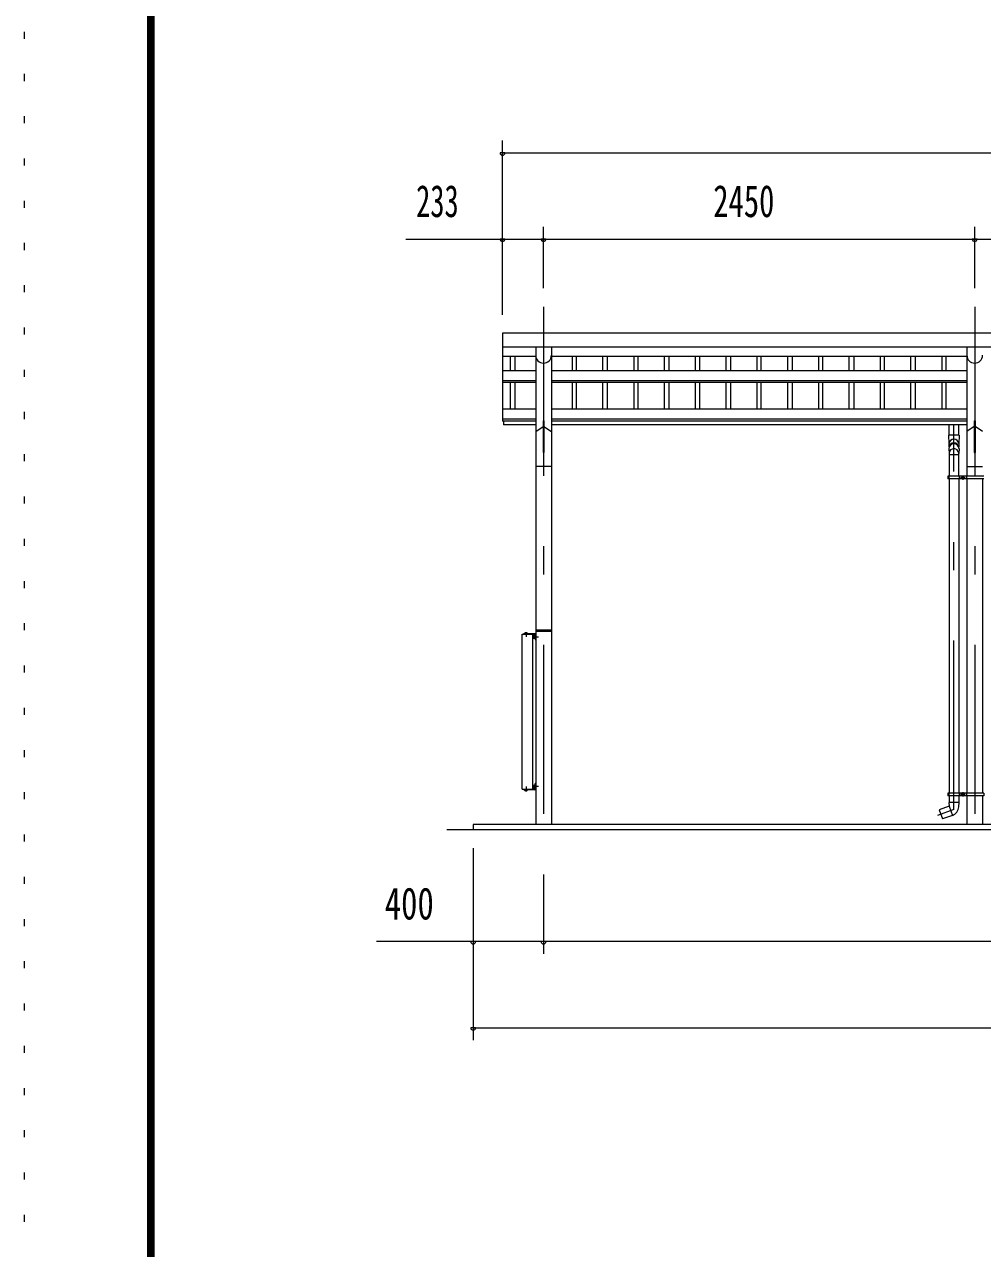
# Model space of a CAD drawing. Units: millimetres, scale not verified. Extents: x -34086 to 34091, y -14700 to 14700.
# Drawn here: x -7489 to -2045, y 748 to 7701 of the extents above; entities that cross this region are included whole.
import ezdxf
from ezdxf.enums import TextEntityAlignment as Align

# ---------------------------------------------------------------- set-up
doc = ezdxf.new("R2010")
doc.units = ezdxf.units.MM
doc.header["$LTSCALE"] = 80
doc.linetypes.add('USER3', pattern=[24, 12, -5, 2, -5])
doc.linetypes.add('USER4', pattern=[3, 0.5, -2.5])
for name, color, linetype, lineweight in [('0-2_1-07BOLD', 7, 'Continuous', 18), ('0-3_1-27CENTER', 3, 'USER3', 18), ('0-4_1-47THIN', 4, 'Continuous', 18), ('0-5_1-57DIM', 3, 'Continuous', 18), ('0-C_F-F1PAPER', 5, 'Continuous', 18), ('0-D_F-E_J_ADD', 5, 'USER4', 18)]:
    doc.layers.add(name, color=color, linetype=linetype, lineweight=lineweight)
doc.styles.add('ＭＳ ゴシック', font='')
doc.styles.get('ＭＳ ゴシック').set_extended_font_data('MS Gothic')

msp = doc.modelspace()

# ---------------------------------------------------------------- linework, layer by layer
at = {"layer": '0-2_1-07BOLD'}
for p, q in [((-4772.68, 5870.39), (5893.32, 5870.39)), ((-4584.23, 5870.39), (-4584.23, 3157.54)), ((-4495.13, 5870.39), (-4495.13, 3157.54)), ((-2134.23, 5870.39), (-2134.23, 5135.54)), ((-4584.23, 5815.14), (-4772.68, 5815.14)), ((-2134.23, 5815.14), (-4495.13, 5815.14)), ((-4772.68, 5735.83), (-4584.23, 5735.83)), ((-4495.13, 5735.83), (-2134.23, 5735.83)), ((-4772.68, 5678.13), (-4584.23, 5678.13)), ((-4772.68, 5669.9), (-4584.23, 5669.9)), ((-4495.13, 5678.13), (-2134.23, 5678.13)), ((-4495.13, 5669.9), (-2134.23, 5669.9)), ((-4584.23, 5515.32), (-4772.68, 5515.32)), ((-2134.23, 5515.32), (-4495.13, 5515.32)), ((-4584.23, 5460.21), (-4772.68, 5460.21)), ((-4584.23, 5448.34), (-4772.68, 5448.34)), ((-4767.69, 5448.34), (-4767.69, 5427.54)), ((-4584.23, 5427.54), (-4767.69, 5427.54)), ((-4541.93, 5450.76), (-4541.93, 5270.12)), ((-4537.43, 5450.76), (-4541.93, 5450.76)), ((-4537.43, 5450.76), (-4537.43, 5270.12)), ((-2134.23, 5460.21), (-4495.13, 5460.21)), ((-2134.23, 5448.34), (-4495.13, 5448.34)), ((-2134.23, 5427.54), (-4495.13, 5427.54)), ((-2235.19, 5367.92), (-2235.19, 5427.54)), ((-2180.19, 5367.92), (-2180.19, 5427.54)), ((-2091.94, 5450.76), (-2091.94, 5270.12)), ((-4584.23, 5390.12), (-4541.93, 5418.06)), ((-4537.43, 5418.06), (-4495.13, 5390.12)), ((-2178.19, 5367.92), (-2237.19, 5367.92)), ((-2235.19, 5318.25), (-2237.19, 5367.92)), ((-2178.19, 5367.92), (-2180.19, 5318.25)), ((-2091.94, 5418.05), (-2134.24, 5390.12)), ((-2045.14, 5390.12), (-2087.44, 5418.05)), ((-2235.19, 5300.16), (-2235.19, 5318.25)), ((-2180.19, 5318.25), (-2180.19, 5300.15)), ((-2178.2, 5291.18), (-2180.19, 5265.21)), ((-4537.43, 5270.12), (-4541.93, 5270.12)), ((-2235.19, 5258.27), (-2180.19, 5258.27)), ((-2180.19, 5135.54), (-2180.19, 5265.21)), ((-2091.94, 5270.12), (-2087.44, 5270.12)), ((-4495.13, 5189.54), (-4584.23, 5189.54)), ((-2134.24, 5189.54), (-2045.14, 5189.54)), ((-2236.79, 5127.54), (-2242.89, 5127.54)), ((-2037.44, 5119.54), (-2242.89, 5119.54)), ((-2236.79, 5135.54), (-2236.79, 5119.54)), ((-2235.19, 5119.54), (-2235.19, 3335.54)), ((-2180.19, 5119.54), (-2180.19, 3335.54)), ((-2178.59, 5135.54), (-2178.59, 5119.54)), ((-2157.22, 5133.31), (-2162.22, 5130.43)), ((-2162.22, 5130.43), (-2162.22, 5124.65)), ((-2152.22, 5130.43), (-2157.22, 5133.31)), ((-2152.22, 5130.43), (-2152.22, 5124.65)), ((-2135.84, 5135.54), (-2135.84, 5119.54)), ((-2134.24, 5119.54), (-2134.24, 3335.54)), ((-2045.14, 5119.54), (-2045.14, 3335.54)), ((-4632.98, 4242.34), (-4645.48, 4242.34)), ((-4645.48, 4242.34), (-4645.48, 4240.74)), ((-4642.12, 4245.83), (-4642.12, 4242.34)), ((-4636.34, 4245.83), (-4636.34, 4242.34)), ((-4634.33, 4246.34), (-4633.46, 4245.83)), ((-4633.46, 4245.83), (-4633.46, 4242.34)), ((-4632.98, 4242.34), (-4632.98, 4240.74)), ((-4495.13, 4252.54), (-4584.23, 4252.54)), ((-4498.13, 4260.54), (-4581.23, 4260.54)), ((-4660.43, 4237.54), (-4588.43, 4237.54)), ((-4660.43, 3357.54), (-4660.43, 4237.54)), ((-4654.23, 4240.74), (-4654.23, 4237.54)), ((-4588.43, 4240.74), (-4654.23, 4240.74)), ((-4600.43, 3357.54), (-4600.43, 4237.54)), ((-4595.84, 4226.29), (-4591.03, 4226.29)), ((-4595.84, 4218.79), (-4591.03, 4218.79)), ((-4595.84, 4215.03), (-4591.03, 4215.03)), ((-4591.03, 4230.34), (-4589.03, 4230.34)), ((-4591.03, 4222.54), (-4589.03, 4224.54)), ((-4589.03, 4222.54), (-4591.03, 4220.54)), ((-4589.03, 4231.04), (-4589.03, 4214.04)), ((-4589.03, 4231.04), (-4587.43, 4231.04)), ((-4589.03, 4214.04), (-4587.43, 4214.04)), ((-4587.43, 4236.54), (-4587.43, 4205.74)), ((-4584.23, 4205.74), (-4587.43, 4205.74)), ((-4660.43, 3357.54), (-4588.43, 3357.54)), ((-4645.48, 3352.74), (-4645.48, 3354.34)), ((-4632.98, 3352.74), (-4645.48, 3352.74)), ((-4642.12, 3349.25), (-4642.12, 3352.74)), ((-4636.34, 3349.25), (-4636.34, 3352.74)), ((-4634.33, 3348.74), (-4633.46, 3349.25)), ((-4633.46, 3349.25), (-4633.46, 3352.74)), ((-4632.98, 3352.74), (-4632.98, 3354.34)), ((-4596.53, 3366.24), (-4595.84, 3365.03)), ((-4595.84, 3380.05), (-4591.03, 3380.05)), ((-4595.84, 3376.29), (-4591.03, 3376.29)), ((-4595.84, 3368.79), (-4591.03, 3368.79)), ((-4595.84, 3365.03), (-4591.03, 3365.03)), ((-4589.03, 3372.54), (-4591.03, 3374.54)), ((-4591.03, 3372.54), (-4589.03, 3370.54)), ((-4591.03, 3364.74), (-4589.03, 3364.74)), ((-4589.03, 3381.04), (-4587.43, 3381.04)), ((-4589.03, 3364.04), (-4589.03, 3381.04)), ((-4589.03, 3364.04), (-4587.43, 3364.04)), ((-4587.43, 3358.54), (-4587.43, 3389.34)), ((-4584.23, 3389.34), (-4587.43, 3389.34)), ((-2242.89, 3335.54), (-2242.89, 3319.54)), ((-2037.44, 3335.54), (-2242.89, 3335.54)), ((-2236.79, 3327.54), (-2242.89, 3327.54)), ((-2236.79, 3335.54), (-2236.79, 3319.54)), ((-2236.69, 3282.63), (-2235.19, 3260.63)), ((-2178.69, 3282.63), (-2236.69, 3282.63)), ((-2235.19, 3319.54), (-2235.19, 3282.63)), ((-2180.45, 3256.84), (-2178.69, 3282.63)), ((-2180.19, 3319.54), (-2180.19, 3282.63)), ((-2178.59, 3335.54), (-2178.59, 3319.54)), ((-2157.22, 3321.77), (-2162.22, 3324.65)), ((-2152.22, 3324.65), (-2157.22, 3321.77)), ((-2152.22, 3330.43), (-2152.22, 3324.65)), ((-2135.84, 3335.54), (-2135.84, 3319.54)), ((-2134.24, 3319.54), (-2134.24, 3157.54)), ((-2045.14, 3319.54), (-2045.14, 3157.54)), ((-2235.19, 3260.63), (-2291.57, 3240.11)), ((-2291.57, 3240.11), (-2272.76, 3188.43)), ((-2216.66, 3208.85), (-2272.76, 3188.43)), ((-2235.19, 3260.63), (-2216.38, 3208.95)), ((6210.32, 3127.54), (-5089.68, 3127.54))]:
    msp.add_line(p, q, dxfattribs=at)
for points in [[(5893.32, 5947.54), (-4772.68, 5947.54), (-4772.68, 5448.34)], [(-2091.94, 5450.76), (-2087.44, 5450.76), (-2087.44, 5270.12)], [(-2237.19, 5291.05), (-2235.19, 5265.21), (-2235.19, 5135.54)], [(-2037.44, 5135.54), (-2242.89, 5135.54), (-2242.89, 5119.54)], [(-2152.22, 5124.65), (-2157.22, 5121.77), (-2162.22, 5124.65)], [(-4634.33, 4246.34), (-4644.13, 4246.34), (-4645.01, 4245.83), (-4645.01, 4242.34)], [(-4596.53, 4228.84), (-4595.84, 4230.04), (-4591.03, 4230.04)], [(-4596.53, 4228.84), (-4596.53, 4216.24), (-4595.84, 4215.03)], [(-4591.03, 4230.34), (-4591.03, 4214.74), (-4589.03, 4214.74)], [(-4588.43, 3354.34), (-4654.23, 3354.34), (-4654.23, 3357.54)], [(-4634.33, 3348.74), (-4644.13, 3348.74), (-4645.01, 3349.25), (-4645.01, 3352.74)], [(-4596.53, 3366.24), (-4596.53, 3378.84), (-4595.84, 3380.05)], [(-4591.03, 3364.74), (-4591.03, 3380.34), (-4589.03, 3380.34)], [(-2037.44, 3335.54), (-2037.44, 3319.54), (-2242.89, 3319.54)], [(-2152.22, 3330.43), (-2157.22, 3333.31), (-2162.22, 3330.43), (-2162.22, 3324.65)], [(6060.32, 3157.54), (-4939.68, 3157.54), (-4939.68, 3127.54)]]:
    msp.add_lwpolyline(points, dxfattribs=at)
for centre, radius in [((-2157.22, 5127.54), 6.25), ((-2157.22, 5127.54), 4.9), ((-2157.22, 3327.54), 6.25), ((-2157.22, 3327.54), 4.9)]:
    msp.add_circle(centre, radius, dxfattribs=at)
for centre, radius, start, end in [((-4539.68, 5822.09), 44.55, 180, 0), ((-2089.68, 5822.09), 44.55, 180, 0), ((-2207.69, 5289.34), 29.55, 3.56303, 176.43697), ((-2207.69, 5318.55), 27.55, 3.55867, 176.44133), ((-2207.69, 5297.84), 27.55, 3.55867, 176.44133), ((-2207.69, 5264.23), 27.55, 3.55867, 176.44133), ((-4643.56, 4244.02), 2.32, 51.45377, 90), ((-4639.23, 4237.83), 8.51, 70.16867, 109.82912), ((-4634.9, 4244.02), 2.32, 90, 128.53143), ((-4581.23, 4257.54), 3, 90, 180), ((-4498.13, 4257.54), 3, 0, 90), ((-4593.66, 4228.17), 2.88, 180, 220.72682), ((-4593.66, 4216.91), 2.88, 139.27318, 180), ((-4586.07, 4222.54), 10.46, 158.9763, 201.02541), ((-4588.43, 4236.54), 4.2, 0, 90), ((-4588.43, 4236.54), 1, 0, 90), ((-4643.56, 3351.06), 2.32, 270, 308.54623), ((-4639.23, 3357.25), 8.51, 250.17088, 289.83133), ((-4634.9, 3351.06), 2.32, 231.46857, 270), ((-4593.66, 3378.17), 2.88, 180, 220.72682), ((-4593.66, 3366.91), 2.88, 139.27318, 180), ((-4586.07, 3372.54), 10.46, 158.97459, 201.0237), ((-4588.43, 3358.54), 1, 270, 0), ((-4588.43, 3358.54), 4.2, 270, 0), ((-2235.32, 3260.59), 55, 289.83269, 356.09424)]:
    msp.add_arc(centre, radius, start, end, dxfattribs=at)
at = {"layer": '0-3_1-27CENTER'}
for p, q in [((-4539.68, 6097.54), (-4539.68, 2977.54)), ((-2089.68, 6097.54), (-2089.68, 2977.54)), ((-2207.69, 3241.38), (-2207.69, 5427.54)), ((-2169.72, 5127.54), (-2144.72, 5127.54)), ((-2157.22, 5140.04), (-2157.22, 5115.04)), ((-4639.23, 4249.25), (-4639.23, 4223.06)), ((-4600.54, 4222.54), (-4568.63, 4222.54)), ((-4639.23, 3372.02), (-4639.23, 3345.83)), ((-4568.63, 3372.54), (-4600.54, 3372.54)), ((-2157.22, 3340.04), (-2157.22, 3315.04)), ((-2144.72, 3327.54), (-2169.72, 3327.54)), ((-2207.68, 3241.38), (-2300.95, 3207.43))]:
    msp.add_line(p, q, dxfattribs=at)
at = {"layer": '0-4_1-47THIN'}
for p, q in [((-4727.18, 5735.83), (-4727.18, 5815.14)), ((-4702.18, 5815.14), (-4702.18, 5735.83)), ((-4377.18, 5815.14), (-4377.18, 5735.83)), ((-4352.18, 5735.83), (-4352.18, 5815.14)), ((-4202.18, 5735.83), (-4202.18, 5815.14)), ((-4177.18, 5815.14), (-4177.18, 5735.83)), ((-4027.18, 5815.14), (-4027.18, 5735.83)), ((-4002.18, 5735.83), (-4002.18, 5815.14)), ((-3852.18, 5735.83), (-3852.18, 5815.14)), ((-3827.18, 5815.14), (-3827.18, 5735.83)), ((-3677.18, 5815.14), (-3677.18, 5735.83)), ((-3652.18, 5735.83), (-3652.18, 5815.14)), ((-3502.18, 5735.83), (-3502.18, 5815.14)), ((-3477.18, 5815.14), (-3477.18, 5735.83)), ((-3327.18, 5815.14), (-3327.18, 5735.83)), ((-3302.18, 5735.83), (-3302.18, 5815.14)), ((-3152.18, 5735.83), (-3152.18, 5815.14)), ((-3127.18, 5815.14), (-3127.18, 5735.83)), ((-2977.18, 5815.14), (-2977.18, 5735.83)), ((-2952.18, 5735.83), (-2952.18, 5815.14)), ((-2802.18, 5735.83), (-2802.18, 5815.14)), ((-2777.18, 5815.14), (-2777.18, 5735.83)), ((-2627.18, 5815.14), (-2627.18, 5735.83)), ((-2602.18, 5735.83), (-2602.18, 5815.14)), ((-2452.18, 5735.83), (-2452.18, 5815.14)), ((-2427.18, 5815.14), (-2427.18, 5735.83)), ((-2277.18, 5815.14), (-2277.18, 5735.83)), ((-2252.18, 5735.83), (-2252.18, 5815.14)), ((-4727.18, 5515.32), (-4727.18, 5669.9)), ((-4702.18, 5669.9), (-4702.18, 5515.32)), ((-4377.18, 5669.9), (-4377.18, 5515.32)), ((-4352.18, 5515.32), (-4352.18, 5669.9)), ((-4202.18, 5515.32), (-4202.18, 5669.9)), ((-4177.18, 5669.9), (-4177.18, 5515.32)), ((-4027.18, 5669.9), (-4027.18, 5515.32)), ((-4002.18, 5515.32), (-4002.18, 5669.9)), ((-3852.18, 5515.32), (-3852.18, 5669.9)), ((-3827.18, 5669.9), (-3827.18, 5515.32)), ((-3677.18, 5669.9), (-3677.18, 5515.32)), ((-3652.18, 5515.32), (-3652.18, 5669.9)), ((-3502.18, 5515.32), (-3502.18, 5669.9)), ((-3477.18, 5669.9), (-3477.18, 5515.32)), ((-3327.18, 5669.9), (-3327.18, 5515.32)), ((-3302.18, 5515.32), (-3302.18, 5669.9)), ((-3152.18, 5515.32), (-3152.18, 5669.9)), ((-3127.18, 5669.9), (-3127.18, 5515.32)), ((-2977.18, 5669.9), (-2977.18, 5515.32)), ((-2952.18, 5515.32), (-2952.18, 5669.9)), ((-2802.18, 5515.32), (-2802.18, 5669.9)), ((-2777.18, 5669.9), (-2777.18, 5515.32)), ((-2627.18, 5669.9), (-2627.18, 5515.32)), ((-2602.18, 5515.32), (-2602.18, 5669.9)), ((-2452.18, 5515.32), (-2452.18, 5669.9)), ((-2427.18, 5669.9), (-2427.18, 5515.32)), ((-2277.18, 5669.9), (-2277.18, 5515.32)), ((-2252.18, 5515.32), (-2252.18, 5669.9))]:
    msp.add_line(p, q, dxfattribs=at)
at = {"layer": '0-5_1-57DIM'}
for p, q in [((-4772.68, 6052.54), (-4772.68, 7042.54)), ((-4758.68, 6972.54), (-4786.68, 6972.54)), ((-4772.68, 6972.54), (5893.32, 6972.54)), ((-4539.69, 6202.54), (-4539.69, 6552.54)), ((-2089.69, 6202.54), (-2089.69, 6552.54)), ((-5322.18, 6482.54), (6442.82, 6482.54)), ((-4758.68, 6482.54), (-4786.68, 6482.54)), ((-4525.69, 6482.54), (-4553.69, 6482.54)), ((-2075.69, 6482.54), (-2103.69, 6482.54)), ((-4939.68, 3022.54), (-4939.68, 1932.54)), ((-4539.68, 2872.54), (-4539.68, 2422.54)), ((6609.82, 2492.54), (-5489.18, 2492.54)), ((-4925.68, 2492.54), (-4953.68, 2492.54)), ((-4525.68, 2492.54), (-4553.68, 2492.54)), ((-4925.68, 2002.54), (-4953.68, 2002.54)), ((-4939.68, 2002.54), (6060.32, 2002.54))]:
    msp.add_line(p, q, dxfattribs=at)
for centre in [(-4772.68, 6972.54), (-4772.68, 6482.54), (-4539.69, 6482.54), (-2089.69, 6482.54), (-4939.68, 2492.54), (-4539.68, 2492.54), (-4939.68, 2002.54)]:
    msp.add_arc(centre, 14, 180, 0, dxfattribs=at)
at = {"layer": '0-C_F-F1PAPER'}
for p, q in [((-6789.13, 14140), (-6789.13, -14000)), ((-6785.63, 14136.5), (-6785.63, -13996.5)), ((-6782.13, 14133), (-6782.13, -13993)), ((-6778.63, 14129.5), (-6778.63, -13989.5)), ((-6775.13, 14126), (-6775.13, -13986)), ((-6771.63, 14122.5), (-6771.63, -13982.5)), ((-6768.13, 14119), (-6768.13, -13979)), ((-6764.63, 14115.5), (-6764.63, -13975.5)), ((-6761.13, 14112), (-6761.13, -13972)), ((-6757.63, 14108.5), (-6757.63, -13968.5)), ((-6754.13, 14105), (-6754.13, -13965))]:
    msp.add_line(p, q, dxfattribs=at)
at = {"layer": '0-D_F-E_J_ADD'}
msp.add_lwpolyline([(-7489.13, -14700), (-7489.13, 14700), (34090.87, 14700)], dxfattribs=at)

# ---------------------------------------------------------------- texts
at = {"layer": '0-5_1-57DIM', "color": 7, "style": 'ＭＳ ゴシック'}
for s, width, p in [('233', 0.65, (-5263.63, 6552.54)), ('2450', 0.7, (-3575.1, 6552.54)), ('400', 0.75, (-5442.11, 2562.54))]:
    msp.add_text(s, height=182.3, dxfattribs=dict(at, width=width)).set_placement(p, align=Align.BOTTOM_LEFT)

doc.saveas('drawing.dxf')
